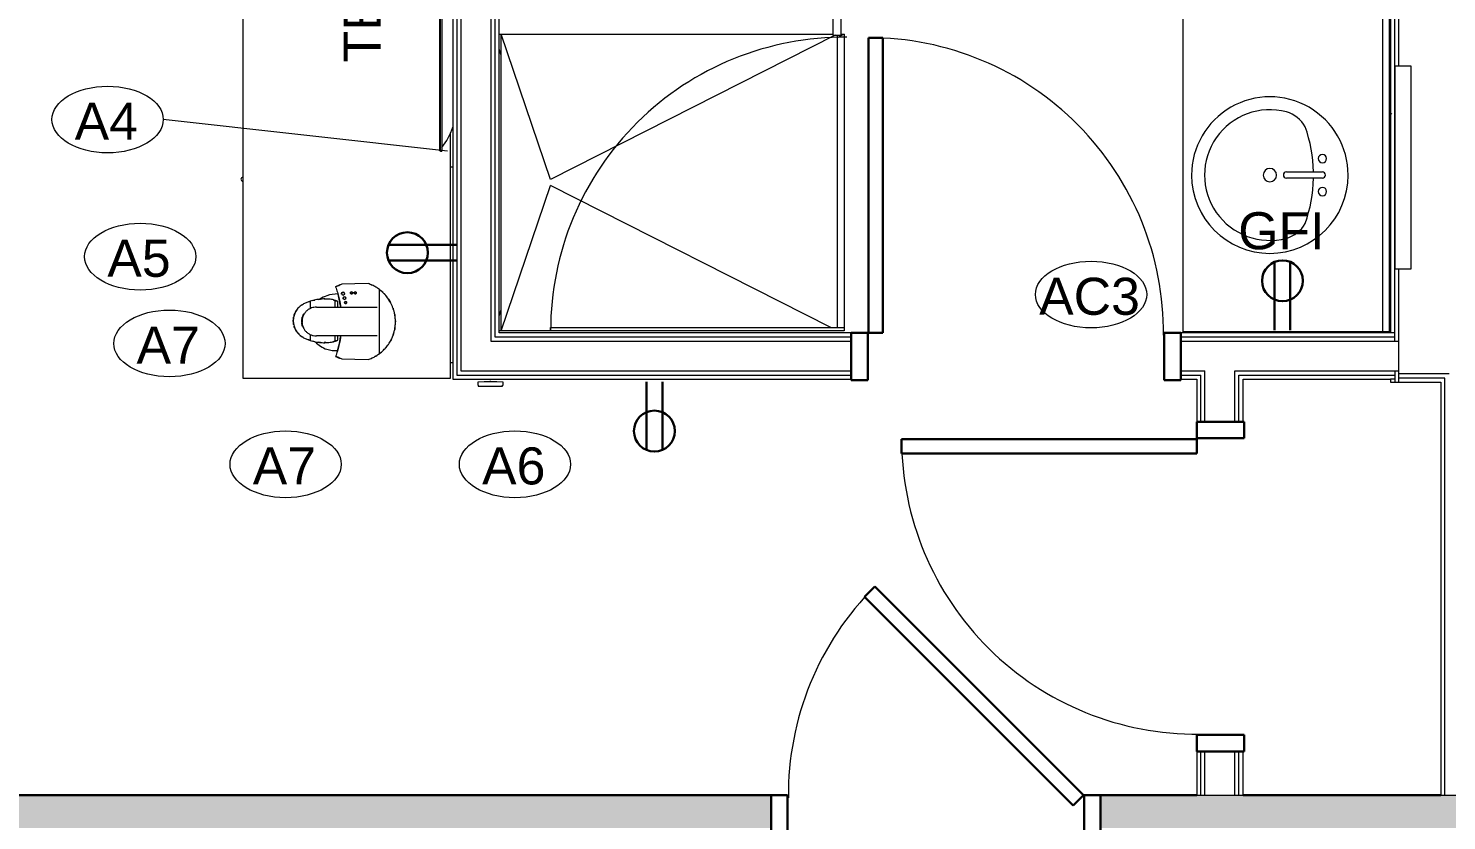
# Model space of a CAD drawing. Header units: inches. Extents: x -1176 to 1507, y -2563 to 978.
# Drawn here: x 635.1 to 807.2, y 406 to 502.2 of the extents above; entities that cross this region are included whole.
import ezdxf

# ---------------------------------------------------------------- set-up
doc = ezdxf.new("R2010")
doc.units = ezdxf.units.IN
doc.header["$MEASUREMENT"] = 0
for name, color, linetype, lineweight in [('A-ANNO-NOTE', 131, 'Continuous', 40), ('A-DETL-GENF', 92, 'Continuous', 18), ('A-DOOR', 31, 'Continuous', 18), ('A-DOOR-FRAM', 31, 'Continuous', 30), ('A-GLAZ-CURT', 52, 'Continuous', 9), ('A-WALL', 113, 'Continuous', 18), ('A-WALL-PATT', 111, 'Continuous', 18), ('I-WALL', 2, 'Continuous', 18), ('P-SANR-FIXT', 6, 'Continuous', 9), ('Q-CASE', 31, 'Continuous', 9), ('Q-SPCQ', 91, 'Continuous', 9), ('Q-SPCQ-IDEN', 132, 'Continuous', 9)]:
    doc.layers.add(name, color=color, linetype=linetype, lineweight=lineweight)
doc.styles.add('Arial', font='arial.ttf', dxfattribs={"height": 4.5})
doc.styles.add('Swis721 Lt BT', font='swissl.ttf', dxfattribs={"height": 4.5})
pattern_1 = [(0, (0, 0), (15.36, 3.84), [0.634, -10.886, 0.634, -10.886, -61.44]), (0, (0, 0), (15.36, 3.84), [-23.04, 0.634, -22.406, 0.634, -10.886, -26.88]), (0, (0, 0), (15.36, 3.84), [-57.6, 0.634, -7.046, 0.634, -18.566]), (120, (5.76, 1.92), (-11.005538, 11.38215), [0.634, -10.886, 0.634, -10.886, -61.44]), (120, (5.76, 1.92), (-11.005538, 11.38215), [-23.04, 0.634, -22.406, 0.634, -10.886, -26.88]), (120, (5.76, 1.92), (-11.005538, 11.38215), [-57.6, 0.634, -7.046, 0.634, -18.566]), (240, (7.68, 9.6), (-4.354462, -15.22215), [0.634, -10.886, 0.634, -10.886, -61.44]), (240, (7.68, 9.6), (-4.354462, -15.22215), [-23.04, 0.634, -22.406, 0.634, -10.886, -26.88]), (240, (7.68, 9.6), (-4.354462, -15.22215), [-57.6, 0.634, -7.046, 0.634, -18.566])]

# ---------------------------------------------------------------- blocks, each defined once
blk = doc.blocks.new('Single Flush - D2 3_ X 8_-8252885-2nd Floor Power _ Signal')
at = {"layer": 'A-DOOR', "lineweight": 30}
for p, q in [((16.15625, -2.8125), (17.90625, -2.8125)), ((16.15625, -38.625), (16.15625, -2.8125)), ((17.90625, -2.8125), (17.90625, -38.625)), ((17.90625, -38.625), (16.15625, -38.625))]:
    blk.add_line(p, q, dxfattribs=at)
at = {"layer": 'A-DOOR', "lineweight": 9}
blk.add_arc((17.90625, -2.8125), 35.8125, 179.5, 270, dxfattribs=at)
at = {"layer": 'A-DOOR-FRAM'}
for p, q in [((-20, 2.9375), (-20, -2.8125)), ((-20, 2.9375), (-18, 2.9375)), ((-18, 2.9375), (-18, -2.8125)), ((18.000004, 2.9375), (18.000004, -2.8125)), ((18.000004, 2.9375), (20.000004, 2.9375)), ((20.000004, 2.9375), (20.000004, -2.8125)), ((-20, -2.8125), (-18, -2.8125)), ((18.000004, -2.8125), (20.000004, -2.8125))]:
    blk.add_line(p, q, dxfattribs=at)
blk = doc.blocks.new('Single Flush - D2 3_ X 8_-8252890-2nd Floor Power _ Signal')
at = {"layer": 'A-DOOR', "lineweight": 30}
for p, q in [((16.15625, 38.625), (16.15625, 2.8125)), ((17.90625, 38.625), (16.15625, 38.625)), ((17.90625, 2.8125), (17.90625, 38.625)), ((16.15625, 2.8125), (17.90625, 2.8125))]:
    blk.add_line(p, q, dxfattribs=at)
at = {"layer": 'A-DOOR', "lineweight": 9}
blk.add_arc((17.90625, 2.8125), 35.8125, 90, 180.5, dxfattribs=at)
at = {"layer": 'A-DOOR-FRAM'}
for p, q in [((-20, -2.9375), (-20, 2.8125)), ((-20, 2.8125), (-18, 2.8125)), ((-18, -2.9375), (-18, 2.8125)), ((18.000004, -2.9375), (18.000004, 2.8125)), ((18.000004, 2.8125), (20.000004, 2.8125)), ((20.000004, -2.9375), (20.000004, 2.8125)), ((-20, -2.9375), (-18, -2.9375)), ((18.000004, -2.9375), (20.000004, -2.9375))]:
    blk.add_line(p, q, dxfattribs=at)
blk = doc.blocks.new('Single Flush - D1 3_ X 8_-8252940-2nd Floor Power _ Signal')
at = {"layer": 'A-DOOR', "color": 8, "lineweight": 30}
for p, q in [((-7.42, 27.32), (-8.65, 26.09)), ((-8.65, 26.09), (16.67, 0.76)), ((17.91, 2), (-7.42, 27.32)), ((16.67, 0.76), (17.91, 2))]:
    blk.add_line(p, q, dxfattribs=at)
at = {"layer": 'A-DOOR', "lineweight": 9}
blk.add_arc((17.91, 2), 35.81, 135, 180.5, dxfattribs=at)
at = {"layer": 'A-DOOR-FRAM', "color": 8}
for p, q in [((-20, -3.75), (-20, 2)), ((-20, 2), (-18, 2)), ((-18, -3.75), (-18, 2)), ((18, -3.75), (18, 2)), ((18, 2), (20, 2)), ((20, -3.75), (20, 2)), ((-20, -3.75), (-18, -3.75)), ((18, -3.75), (20, -3.75))]:
    blk.add_line(p, q, dxfattribs=at)
blk = doc.blocks.new('Desk35 - Desk-7034756-2nd Floor Power _ Signal')
at = {"layer": 'Q-CASE'}
for p, q in [((-728.43, 493.83), (-728.43, 468.64)), ((-621.24, 493.83), (-728.43, 493.83)), ((-621.24, 468.64), (-621.24, 493.83)), ((-728.43, 468.64), (-698.67, 468.64)), ((-654.7, 468.64), (-621.24, 468.64))]:
    blk.add_line(p, q, dxfattribs=at)
blk = doc.blocks.new('Vanity Counter Top w Round Sink Hole - 24_ Depth-7683056-2nd Floor Power _ Signal')
at = {"layer": 'Q-CASE'}
for p, q in [((-52.26, 25), (17.78, 25)), ((-52.26, 0), (-52.26, 25)), ((17.78, 25), (17.78, 0)), ((-52.26, 0.75), (17.78, 0.75)), ((17.78, 0), (-52.26, 0))]:
    blk.add_line(p, q, dxfattribs=at)
blk = doc.blocks.new('Sink Vanity-Round - 19_ x 19_-6996918-2nd Floor Power _ Signal')
at = {"layer": 'P-SANR-FIXT'}
for p, q in [((3.43, -9.73), (3.43, -5.36)), ((4.18, -9.73), (4.18, -5.36))]:
    blk.add_line(p, q, dxfattribs=at)
for centre, radius, start, end in [((3.81, -3.35), 9.5, 90, 270), ((3.81, -3.35), 9.5, 270, 90), ((3.81, -3.35), 7.93, 345.3071, 194.6929), ((3.81, -3.35), 0.812, 0, 180), ((3.81, -3.35), 0.812, 180, 0), ((3.81, -5.36), 0.375, 0, 180), ((0.05, -4.11), 4.12, 197.8096, 239.2073), ((7.56, -4.11), 4.12, 300.7927, 342.1904), ((3.81, 9.17), 17.81, 250.7914, 268.7933), ((3.81, 9.17), 17.81, 271.2067, 289.2086), ((1.81, -9.73), 0.5, 0, 180), ((1.81, -9.73), 0.5, 180, 0), ((3.81, -9.73), 0.375, 180, 0), ((5.81, -9.73), 0.5, 0, 180), ((5.81, -9.73), 0.5, 180, 0)]:
    blk.add_arc(centre, radius, start, end, dxfattribs=at)
blk = doc.blocks.new('CW-Single Glass Door - Type 1-7835655-2nd Floor Power _ Signal')
at = {"layer": 'A-DOOR'}
for p, q in [((-17.8125, 36), (-17.4375, 36)), ((-17.8125, 0.375), (-17.8125, 36)), ((-17.4375, 36), (-17.4375, 0.375)), ((-17.4375, 0.375), (-17.8125, 0.375))]:
    blk.add_line(p, q, dxfattribs=at)
at = {"layer": 'A-DOOR', "lineweight": 9}
blk.add_arc((-17.8125, 0.375), 35.625, 359.5, 90, dxfattribs=at)
blk = doc.blocks.new('System Panel - Glazed-7111619-2nd Floor Power _ Signal')
at = {"layer": 'A-GLAZ-CURT', "lineweight": 18}
for p, q in [((32.8125, 1.75), (-32.8125, 1.75)), ((-32.8125, 1.75), (-32.8125, 0.75)), ((32.8125, 0.75), (32.8125, 1.75)), ((-32.8125, 0.75), (32.8125, 0.75))]:
    blk.add_line(p, q, dxfattribs=at)
blk = doc.blocks.new('A-Flat_Screen_TV - OLED 55BGP 55_-7077464-2nd Floor Power _ Signal')
at = {"layer": 'Q-SPCQ'}
for p, q in [((-24.14, 0.06), (24.14, 0.06)), ((-24.14, 0.06), (-24.14, 0)), ((24.14, 0), (24.14, 0.06)), ((-24.2, 0), (24.2, 0)), ((-24.2, 0), (-24.2, -0.19)), ((24.2, -0.19), (-24.2, -0.19)), ((24.2, -0.19), (24.2, 0))]:
    blk.add_line(p, q, dxfattribs=at)
for centre, start, end in [((-19.1, 5.58), 231.0344, 252.9459), ((19.1, 5.58), 287.0541, 308.9656)]:
    blk.add_arc(centre, 7.41, start, end, dxfattribs=at)
blk = doc.blocks.new('A-UC Refrigerator - A-UC Refrigerator-V79-2nd Floor Power _ Signal')
at = {"layer": 'Q-SPCQ'}
for p, q in [((-11.87, 7.04), (-11.87, 7.32)), ((11.88, 7.32), (11.88, 7.04))]:
    blk.add_line(p, q, dxfattribs=at)
for start, end in [(186.3643, 270), (270, 353.6357)]:
    blk.add_arc((-10.39, -18.13), 0.25, start, end, dxfattribs=at)
blk = doc.blocks.new('HVAC_Other_LK-Systems_Room-Thermostat-S1-Dti-24V-NO - Room Thermostat S1 Dti 24V NO-6786672-2nd Floor Power _ Signal')
at = {"layer": 'A-DETL-GENF', "lineweight": 9}
for p, q in [((-1.55, 0.12), (-1.55, -0.05)), ((-1.48, 0.12), (-1.55, 0.12)), ((-1.48, 0.12), (-1.55, 0.12)), ((-1.55, 0.12), (-1.55, -0.23)), ((-1.48, 0.28), (-1.48, 0.12)), ((1.48, 0.28), (-1.48, 0.28)), ((1.48, 0.28), (-1.48, 0.28)), ((-1.48, 0.28), (-1.48, 0.12)), ((1.48, 0.12), (1.48, 0.28)), ((1.48, 0.12), (1.48, 0.28)), ((1.55, 0.12), (1.48, 0.12)), ((1.55, 0.12), (1.48, 0.12)), ((1.55, -0.23), (1.55, 0.12)), ((1.55, -0.23), (1.55, 0.12)), ((-1.55, -0.05), (-1.55, -0.23)), ((-1.55, -0.23), (-0.76, -0.25)), ((-1.55, -0.23), (-0.76, -0.25)), ((-0.76, -0.25), (0, -0.26)), ((-0.76, -0.25), (-0.06, -0.26)), ((-0.06, -0.26), (-0.06, -0.3)), ((-0.06, -0.3), (0.06, -0.3)), ((-0.06, -0.3), (0.06, -0.3)), ((0, -0.26), (0.76, -0.25)), ((0.06, -0.26), (0.76, -0.25)), ((0.06, -0.3), (0.06, -0.26)), ((0.06, -0.3), (0.06, -0.26)), ((0.76, -0.25), (1.55, -0.23)), ((0.76, -0.25), (1.55, -0.23))]:
    blk.add_line(p, q, dxfattribs=at)
blk = doc.blocks.new('Mirror53 - Mirror-7343833-2nd Floor Power _ Signal')
at = {"layer": 'Q-SPCQ'}
for p, q in [((-969.77, -1004.94), (-994.34, -1004.94)), ((-994.34, -1004.94), (-994.34, -1006.94)), ((-969.77, -1006.94), (-969.77, -1004.94)), ((-994.34, -1006.94), (-969.77, -1006.94))]:
    blk.add_line(p, q, dxfattribs=at)
blk = doc.blocks.new('Keurig_Coffee_Maker_18764 - Keurig_Coffee_Maker_18764-V91-2nd Floor Power _ Signal')
at = {"layer": 'Q-SPCQ'}
for p, q in [((-1.56, 3.82), (-2.29, 3.82)), ((-0.61, 4.75), (-0.53, 4.77)), ((-0.53, 4.77), (-0.61, 4.75)), ((-0.61, 4.75), (-0.53, 4.77)), ((-0.53, 4.77), (-0.61, 4.75)), ((-0.61, 4.75), (-0.53, 4.77)), ((-0.53, 4.77), (-0.61, 4.75)), ((-0.61, 4.75), (-0.6, 4.72)), ((-0.61, 4.75), (-0.6, 4.72)), ((-0.61, 4.75), (-0.6, 4.72)), ((-0.6, 4.72), (-0.52, 4.74)), ((-0.52, 4.74), (-0.6, 4.72)), ((-0.6, 4.72), (-0.52, 4.74)), ((-0.52, 4.74), (-0.6, 4.72)), ((-0.6, 4.72), (-0.52, 4.74)), ((-0.52, 4.74), (-0.6, 4.72)), ((-0.52, 4.74), (-0.53, 4.77)), ((-0.52, 4.74), (-0.53, 4.77)), ((-0.52, 4.74), (-0.53, 4.77)), ((-0.51, 4.78), (-0.43, 4.8)), ((-0.51, 4.78), (-0.51, 4.75)), ((-0.43, 4.77), (-0.51, 4.75)), ((-0.43, 4.8), (-0.36, 4.82)), ((-0.43, 4.77), (-0.43, 4.8)), ((-0.35, 4.79), (-0.43, 4.77)), ((-0.36, 4.82), (-0.35, 4.79)), ((-0.31, 4.83), (-0.11, 4.85)), ((-0.31, 4.83), (-0.3, 4.8)), ((-0.11, 4.82), (-0.3, 4.8)), ((-0.11, 4.85), (-0.11, 4.82)), ((-0.04, 4.86), (0.03, 4.85)), ((-0.04, 4.86), (-0.04, 4.82)), ((0.03, 4.82), (-0.04, 4.82)), ((0.03, 4.85), (0.13, 4.85)), ((0.13, 4.85), (0.03, 4.85)), ((0.03, 4.82), (0.03, 4.85)), ((0.03, 4.82), (0.12, 4.82)), ((0.12, 4.82), (0.03, 4.82)), ((0.13, 4.85), (0.12, 4.82)), ((0.2, 4.81), (0.12, 4.82)), ((0.13, 4.85), (0.2, 4.84)), ((0.2, 4.84), (0.2, 4.81)), ((0.27, 4.8), (0.28, 4.83)), ((0.3, 4.8), (0.27, 4.8)), ((0.28, 4.83), (0.44, 4.8)), ((0.43, 4.77), (0.34, 4.79)), ((0.49, 4.75), (0.43, 4.77)), ((0.44, 4.8), (0.5, 4.78)), ((0.44, 4.8), (0.44, 4.8)), ((0.44, 4.8), (0.44, 4.8)), ((0.45, 4.8), (0.44, 4.77)), ((0.47, 4.79), (0.46, 4.76)), ((0.52, 4.75), (0.46, 4.76)), ((0.46, 4.76), (0.49, 4.75)), ((0.5, 4.78), (0.47, 4.79)), ((0.47, 4.79), (0.52, 4.78)), ((0.49, 4.75), (0.5, 4.78)), ((0.5, 4.78), (0.49, 4.75)), ((0.5, 4.78), (0.49, 4.75)), ((0.49, 4.75), (0.49, 4.75)), ((0.5, 4.75), (0.51, 4.78)), ((0.5, 4.78), (0.5, 4.78)), ((0.52, 4.78), (0.52, 4.75)), ((0.58, 4.76), (0.57, 4.73)), ((0.64, 4.7), (0.57, 4.73)), ((0.58, 4.76), (0.65, 4.73)), ((0.64, 4.7), (0.65, 4.73)), ((0.71, 4.71), (0.7, 4.68)), ((0.74, 4.66), (0.7, 4.68)), ((0.7, 4.68), (0.74, 4.66)), ((0.75, 4.69), (0.71, 4.71)), ((0.71, 4.71), (0.76, 4.68)), ((0.89, 4.58), (0.74, 4.66)), ((0.76, 4.68), (0.9, 4.61)), ((0.91, 4.61), (0.89, 4.58)), ((0.9, 4.61), (0.89, 4.58)), ((2.47, 3.82), (1.56, 3.82)), ((-1.75, -4.31), (-1.75, 3.08)), ((1.75, 3.08), (1.75, -4.31)), ((-2.38, 0.79), (-1.75, 0.79)), ((-2.24, 0.47), (-1.75, 0.47)), ((1.75, 0.79), (2.56, 0.79)), ((1.75, 0.47), (2.42, 0.47)), ((-3.9, -4.57), (3.9, -4.57)), ((0, -6.52), (-0.05, -6.52)), ((0, -6.52), (-0.05, -6.52)), ((2.55, -5.79), (2.53, -5.79))]:
    blk.add_line(p, q, dxfattribs=at)
at = {"layer": 'Q-SPCQ', "flags": 128}
for points in [[(-4.52, -0.02), (-4.56, -1.59), (-4.6, -3.21)], [(4.6, -3.21), (4.56, -1.59), (4.52, -0.02)]]:
    blk.add_lwpolyline(points, dxfattribs=at)
at = {"layer": 'Q-SPCQ'}
for centre, radius, start, end in [((-0.11, 0.74), 3.42, 162.0251, 183.9632), ((-0.11, 0.74), 3.42, 133.2151, 162.0251), ((-0.11, 0.74), 3.42, 17.9749, 33.9816), ((-1.51, 0.29), 4.88, 2.0734, 17.9749), ((0, 12.51), 12.51, 252.7803, 257.1927), ((0, 12.51), 12.51, 253.7595, 261.925), ((0, 12.51), 12.51, 259.0261, 261.9487), ((0, 12.51), 12.51, 278.0789, 285.4279), ((3.4, -0.17), 0.187, 90, 270), ((3.4, -0.17), 0.187, 270, 90), ((2.3, -0.48), 0.125, 90, 270), ((2.3, -0.48), 0.125, 270, 90), ((2.84, -0.34), 0.156, 90, 270), ((2.84, -0.34), 0.156, 270, 90), ((3.48, -1.19), 0.125, 90, 270), ((3.48, -1.64), 0.125, 90, 270), ((3.48, -1.19), 0.125, 270, 90), ((3.48, -1.64), 0.125, 270, 90), ((-0.02, -1.68), 4.83, 219.3983, 221.0457), ((-0.02, -1.68), 4.83, 228.1639, 230.5343), ((-0.02, -1.68), 4.83, 239.6592, 240.0724)]:
    blk.add_arc(centre, radius, start, end, dxfattribs=at)
for points, knots in [([(2.14, 4.62), (2.07, 4.77), (1.89, 5.05), (1.52, 5.4), (1.09, 5.67), (0.61, 5.84), (0.09, 5.9), (-0.42, 5.84), (-0.91, 5.67), (-1.27, 5.44), (-1.52, 5.22), (-1.75, 4.98), (-1.88, 4.77), (-1.96, 4.62)], [0, 0, 0, 0, 0.1, 0.2, 0.3, 0.4, 0.5, 0.6, 0.7, 0.8, 0.85, 0.9, 1, 1, 1, 1]), ([(-1.9, 4.72), (-1.84, 4.83), (-1.7, 5.03), (-1.51, 5.23), (-1.4, 5.33), (-1.37, 5.35)], [0, 0, 0, 0, 0.3333333, 0.6666667, 0.7485665, 0.7485665, 0.7485665, 0.7485665]), ([(-0.84, 5.68), (-0.81, 5.69), (-0.71, 5.73), (-0.61, 5.77), (-0.54, 5.79)], [0.1340386, 0.1340386, 0.1340386, 0.1340386, 0.1666667, 0.256932, 0.256932, 0.256932, 0.256932]), ([(-0.38, 5.83), (-0.37, 5.83), (-0.07, 5.89), (0.25, 5.88), (0.55, 5.83), (0.57, 5.83)], [0.3167664, 0.3167664, 0.3167664, 0.3167664, 0.3333333, 0.6666667, 0.6830273, 0.6830273, 0.6830273, 0.6830273]), ([(0.72, 5.79), (0.8, 5.77), (0.9, 5.74), (0.99, 5.69), (1.01, 5.68)], [0.7426327, 0.7426327, 0.7426327, 0.7426327, 0.8333333, 0.8629542, 0.8629542, 0.8629542, 0.8629542]), ([(1.56, 5.35), (1.58, 5.33), (1.69, 5.23), (1.89, 5.03), (2.02, 4.83), (2.09, 4.72)], [0.2509667, 0.2509667, 0.2509667, 0.2509667, 0.3333333, 0.6666667, 1, 1, 1, 1]), ([(1.75, 3.08), (1.75, 3.18), (1.73, 3.38), (1.66, 3.67), (1.55, 3.9), (1.45, 4.07), (1.36, 4.19), (1.26, 4.3), (1.14, 4.4), (1.02, 4.5), (0.9, 4.58), (0.76, 4.65), (0.62, 4.72), (0.47, 4.77), (0.3, 4.8), (0.12, 4.83), (-0.08, 4.83), (-0.28, 4.81), (-0.47, 4.77), (-0.65, 4.7), (-0.83, 4.62), (-0.99, 4.52), (-1.15, 4.4), (-1.28, 4.27), (-1.4, 4.13), (-1.51, 3.97), (-1.62, 3.75), (-1.72, 3.46), (-1.75, 3.21), (-1.75, 3.08)], [0, 0, 0, 0, 0.055556, 0.111111, 0.166667, 0.194444, 0.222222, 0.25, 0.277778, 0.305556, 0.333333, 0.361111, 0.388889, 0.416667, 0.444444, 0.479167, 0.513889, 0.548611, 0.583333, 0.618056, 0.652778, 0.6875, 0.722222, 0.756944, 0.791667, 0.826389, 0.861111, 0.930556, 1, 1, 1, 1]), ([(2.39, 4.05), (2.4, 4.03), (2.42, 3.98), (2.43, 3.94), (2.44, 3.93)], [0.17849533, 0.17849533, 0.17849533, 0.17849533, 0.2, 0.21629659, 0.21629659, 0.21629659, 0.21629659]), ([(2.56, 3.52), (2.58, 3.45), (2.6, 3.36), (2.62, 3.27), (2.62, 3.26)], [0.3370694, 0.3370694, 0.3370694, 0.3370694, 0.4, 0.41654848, 0.41654848, 0.41654848, 0.41654848]), ([(-2.54, 2.59), (-2.54, 2.6), (-2.53, 2.69), (-2.52, 2.78), (-2.51, 2.86)], [0.38887206, 0.38887206, 0.38887206, 0.38887206, 0.4, 0.46606846, 0.46606846, 0.46606846, 0.46606846]), ([(-1.75, 0.12), (-1.82, 0.13), (-2.22, 0.19), (-2.62, 0.27), (-2.94, 0.35)], [0.7961311, 0.7961311, 0.7961311, 0.7961311, 0.8333333, 1, 1, 1, 1]), ([(-2.33, 0.67), (-2.34, 0.68), (-2.34, 0.7), (-2.36, 0.74), (-2.38, 0.79), (-2.39, 0.83), (-2.4, 0.85)], [0.8338778, 0.8338778, 0.8338778, 0.8338778, 0.8611111, 0.8888889, 0.9444444, 1, 1, 1, 1]), ([(-2.38, 0.79), (-2.37, 0.77), (-2.36, 0.73), (-2.34, 0.68), (-2.32, 0.65), (-2.31, 0.62), (-2.3, 0.6), (-2.29, 0.58), (-2.28, 0.56), (-2.27, 0.54), (-2.26, 0.52), (-2.26, 0.51), (-2.25, 0.49), (-2.24, 0.48), (-2.24, 0.47), (-2.24, 0.47), (-2.24, 0.47)], [0, 0, 0, 0, 0.0555556, 0.1111111, 0.1388889, 0.1666667, 0.1944444, 0.2222222, 0.25, 0.2777778, 0.3055556, 0.3333333, 0.3611111, 0.3888889, 0.4444444, 0.4737946, 0.4737946, 0.4737946, 0.4737946]), ([(2.94, 0.35), (2.62, 0.27), (2.22, 0.19), (1.82, 0.13), (1.75, 0.12)], [0, 0, 0, 0, 0.1666667, 0.2038782, 0.2038782, 0.2038782, 0.2038782]), ([(1.86, 0.14), (1.93, 0.15), (2.29, 0.21), (2.65, 0.28), (2.94, 0.35)], [0.8149744, 0.8149744, 0.8149744, 0.8149744, 0.85, 1, 1, 1, 1]), ([(2.42, 0.47), (2.42, 0.47), (2.42, 0.47), (2.43, 0.48), (2.43, 0.49), (2.44, 0.51), (2.45, 0.53), (2.46, 0.55), (2.47, 0.57), (2.48, 0.58), (2.48, 0.6), (2.49, 0.62), (2.51, 0.66), (2.53, 0.72), (2.55, 0.76), (2.56, 0.79)], [0.5262054, 0.5262054, 0.5262054, 0.5262054, 0.5555556, 0.6111111, 0.6388889, 0.6666667, 0.7083333, 0.75, 0.7708333, 0.78125, 0.7916667, 0.8333333, 0.875, 0.9166667, 1, 1, 1, 1]), ([(2.58, 0.85), (2.58, 0.83), (2.56, 0.79), (2.54, 0.74), (2.53, 0.7), (2.52, 0.68), (2.52, 0.67)], [0, 0, 0, 0, 0.0555556, 0.1111111, 0.1388889, 0.1661222, 0.1661222, 0.1661222, 0.1661222]), ([(3.33, 0.01), (3.34, 0.01), (3.36, 0.02), (3.38, 0.02), (3.4, 0.02)], [0.8888889, 0.8888889, 0.8888889, 0.8888889, 0.9305556, 1, 1, 1, 1]), ([(3.4, 0.02), (3.41, 0.02), (3.42, 0.02), (3.44, 0.01), (3.44, 0.01)], [0, 0, 0, 0, 0.05555556, 0.07172864, 0.07172864, 0.07172864, 0.07172864]), ([(2.3, -0.6), (2.3, -0.6), (2.28, -0.6), (2.26, -0.6), (2.24, -0.59), (2.23, -0.58), (2.22, -0.57), (2.21, -0.56), (2.19, -0.53), (2.18, -0.5), (2.18, -0.46), (2.19, -0.42), (2.2, -0.4), (2.22, -0.39), (2.23, -0.38), (2.26, -0.36), (2.28, -0.35), (2.3, -0.35)], [0, 0, 0, 0, 0.055556, 0.111111, 0.166667, 0.194444, 0.222222, 0.277778, 0.333333, 0.444444, 0.583333, 0.652778, 0.722222, 0.756944, 0.791667, 0.861111, 1, 1, 1, 1]), ([(2.3, -0.35), (2.31, -0.35), (2.32, -0.36), (2.34, -0.36), (2.35, -0.36), (2.36, -0.37), (2.38, -0.38), (2.39, -0.39), (2.4, -0.4), (2.42, -0.42), (2.43, -0.46), (2.43, -0.5), (2.42, -0.54), (2.4, -0.55), (2.39, -0.57), (2.38, -0.58), (2.35, -0.6), (2.32, -0.6), (2.3, -0.6)], [0, 0, 0, 0, 0.055556, 0.083333, 0.111111, 0.166667, 0.194444, 0.222222, 0.277778, 0.333333, 0.444444, 0.583333, 0.652778, 0.722222, 0.756944, 0.791667, 0.861111, 1, 1, 1, 1]), ([(2.74, -0.45), (2.73, -0.45), (2.72, -0.43), (2.7, -0.4), (2.68, -0.36), (2.69, -0.31), (2.7, -0.26), (2.72, -0.24), (2.73, -0.22), (2.74, -0.21), (2.76, -0.2), (2.77, -0.2), (2.78, -0.19), (2.79, -0.19)], [0.2222222, 0.2222222, 0.2222222, 0.2222222, 0.2777778, 0.3333333, 0.4444444, 0.5833333, 0.6527778, 0.7222222, 0.7569444, 0.7916667, 0.8263889, 0.8611111, 0.8888889, 0.8888889, 0.8888889, 0.8888889]), ([(2.84, -0.18), (2.85, -0.18), (2.87, -0.18), (2.88, -0.18), (2.9, -0.19), (2.92, -0.2), (2.93, -0.21), (2.94, -0.21), (2.94, -0.22)], [0, 0, 0, 0, 0.0555556, 0.0833333, 0.1111111, 0.1666667, 0.1944444, 0.2222222, 0.2222222, 0.2222222, 0.2222222]), ([(2.98, -0.26), (2.99, -0.27), (3, -0.31), (3, -0.36), (2.98, -0.41), (2.97, -0.43), (2.95, -0.45), (2.94, -0.46), (2.93, -0.47), (2.89, -0.48), (2.87, -0.49), (2.84, -0.49)], [0.3333333, 0.3333333, 0.3333333, 0.3333333, 0.4444444, 0.5833333, 0.6527778, 0.7222222, 0.7569444, 0.7916667, 0.8263889, 0.8611111, 1, 1, 1, 1]), ([(3.21, -0.14), (3.21, -0.13), (3.22, -0.11), (3.22, -0.09), (3.23, -0.08), (3.23, -0.08)], [0.5555556, 0.5555556, 0.5555556, 0.5555556, 0.5833333, 0.6527778, 0.6666667, 0.6666667, 0.6666667, 0.6666667]), ([(3.27, -0.31), (3.27, -0.3), (3.25, -0.29), (3.23, -0.25), (3.21, -0.21), (3.21, -0.18), (3.21, -0.17)], [0.2222222, 0.2222222, 0.2222222, 0.2222222, 0.2777778, 0.3333333, 0.4444444, 0.4882459, 0.4882459, 0.4882459, 0.4882459]), ([(3.4, -0.36), (3.39, -0.36), (3.37, -0.35), (3.35, -0.35), (3.34, -0.35), (3.33, -0.34)], [0, 0, 0, 0, 0.0555556, 0.0833333, 0.1111111, 0.1111111, 0.1111111, 0.1111111]), ([(3.48, -1.31), (3.47, -1.31), (3.46, -1.31), (3.44, -1.31), (3.42, -1.3), (3.4, -1.28), (3.39, -1.27), (3.37, -1.24), (3.36, -1.21), (3.36, -1.16), (3.37, -1.13), (3.38, -1.11), (3.39, -1.1), (3.41, -1.09), (3.44, -1.07), (3.46, -1.06), (3.48, -1.06)], [0, 0, 0, 0, 0.055556, 0.111111, 0.166667, 0.222222, 0.277778, 0.333333, 0.444444, 0.583333, 0.652778, 0.722222, 0.756944, 0.791667, 0.861111, 1, 1, 1, 1]), ([(3.36, -1.66), (3.36, -1.64), (3.36, -1.61), (3.37, -1.58), (3.39, -1.56), (3.4, -1.54), (3.44, -1.52), (3.46, -1.51), (3.48, -1.51)], [0.4444444, 0.4444444, 0.4444444, 0.4444444, 0.5833333, 0.6527778, 0.7222222, 0.7916667, 0.8611111, 1, 1, 1, 1]), ([(3.48, -1.06), (3.49, -1.06), (3.51, -1.06), (3.53, -1.07), (3.55, -1.08), (3.56, -1.09), (3.58, -1.11), (3.6, -1.13), (3.61, -1.17), (3.61, -1.19), (3.61, -1.21)], [0, 0, 0, 0, 0.0555556, 0.1111111, 0.1666667, 0.2222222, 0.2777778, 0.3333333, 0.4444444, 0.5555556, 0.5555556, 0.5555556, 0.5555556]), ([(3.59, -1.25), (3.59, -1.26), (3.58, -1.27), (3.56, -1.29), (3.53, -1.31), (3.5, -1.31), (3.48, -1.31)], [0.6666667, 0.6666667, 0.6666667, 0.6666667, 0.7222222, 0.7916667, 0.8611111, 1, 1, 1, 1]), ([(3.48, -1.51), (3.49, -1.51), (3.51, -1.51), (3.53, -1.52), (3.55, -1.53), (3.56, -1.54), (3.58, -1.56), (3.6, -1.58), (3.61, -1.61), (3.61, -1.64), (3.61, -1.66)], [0, 0, 0, 0, 0.0555556, 0.1111111, 0.1666667, 0.2222222, 0.2777778, 0.3333333, 0.4444444, 0.5555556, 0.5555556, 0.5555556, 0.5555556]), ([(3.59, -1.7), (3.59, -1.7), (3.58, -1.72), (3.56, -1.73), (3.53, -1.75), (3.5, -1.76), (3.48, -1.76)], [0.6666667, 0.6666667, 0.6666667, 0.6666667, 0.7222222, 0.7916667, 0.8611111, 1, 1, 1, 1]), ([(3.5, -0.01), (3.5, -0.01), (3.51, -0.02), (3.53, -0.03), (3.54, -0.05), (3.57, -0.09), (3.59, -0.14), (3.59, -0.18), (3.58, -0.2)], [0.1737723, 0.1737723, 0.1737723, 0.1737723, 0.1944444, 0.2222222, 0.2777778, 0.3333333, 0.4444444, 0.5555556, 0.5555556, 0.5555556, 0.5555556]), ([(3.58, -0.23), (3.57, -0.24), (3.56, -0.26), (3.55, -0.28), (3.53, -0.3), (3.52, -0.31), (3.52, -0.31)], [0.6069174, 0.6069174, 0.6069174, 0.6069174, 0.6527778, 0.7222222, 0.7569444, 0.7777778, 0.7777778, 0.7777778, 0.7777778]), ([(-4.28, -3.96), (-4.26, -4), (-4.23, -4.06), (-4.2, -4.11), (-4.2, -4.12)], [0.3713401, 0.3713401, 0.3713401, 0.3713401, 0.5, 0.5248828, 0.5248828, 0.5248828, 0.5248828]), ([(-4.2, -4.12), (-4.2, -4.11), (-4.23, -4.06), (-4.26, -4), (-4.28, -3.96)], [0.4751172, 0.4751172, 0.4751172, 0.4751172, 0.5, 0.6286599, 0.6286599, 0.6286599, 0.6286599]), ([(-3.9, -4.57), (-3.77, -4.75), (-3.49, -5.07), (-3.02, -5.49), (-2.6, -5.78), (-2.29, -5.96), (-2.11, -6.05), (-1.94, -6.12), (-1.75, -6.2), (-1.57, -6.27), (-1.44, -6.31), (-1.36, -6.33), (-1.24, -6.36), (-1.07, -6.41), (-0.88, -6.44), (-0.76, -6.46), (-0.68, -6.47), (-0.53, -6.49), (-0.32, -6.51), (-0.14, -6.52), (-0.05, -6.52)], [0, 0, 0, 0, 0.142857, 0.285714, 0.428571, 0.5, 0.535714, 0.571429, 0.625, 0.678571, 0.705357, 0.71875, 0.732143, 0.785714, 0.839286, 0.852679, 0.866071, 0.892857, 0.946429, 1, 1, 1, 1]), ([(-3.44, -5.1), (-3.43, -5.11), (-3.38, -5.16), (-3.33, -5.21), (-3.29, -5.25)], [0.23427003, 0.23427003, 0.23427003, 0.23427003, 0.25, 0.30481789, 0.30481789, 0.30481789, 0.30481789]), ([(-3.29, -5.25), (-3.33, -5.21), (-3.38, -5.16), (-3.43, -5.11), (-3.44, -5.1)], [0.79638486, 0.79638486, 0.79638486, 0.79638486, 0.83333333, 0.8435005, 0.8435005, 0.8435005, 0.8435005]), ([(3.04, -5.45), (3.15, -5.37), (3.27, -5.27), (3.38, -5.16), (3.39, -5.15)], [0.2716855, 0.2716855, 0.2716855, 0.2716855, 0.4, 0.414526, 0.414526, 0.414526, 0.414526]), ([(3.39, -5.15), (3.3, -5.23), (3.18, -5.34), (3.06, -5.44), (3.04, -5.45)], [0.585474, 0.585474, 0.585474, 0.585474, 0.7, 0.7283145, 0.7283145, 0.7283145, 0.7283145]), ([(3.85, -4.63), (3.84, -4.65), (3.75, -4.77), (3.65, -4.88), (3.56, -4.97)], [0.3739159, 0.3739159, 0.3739159, 0.3739159, 0.4, 0.5097654, 0.5097654, 0.5097654, 0.5097654]), ([(-2.72, -5.7), (-2.76, -5.67), (-2.83, -5.62), (-2.89, -5.58), (-2.92, -5.56)], [0.63255371, 0.63255371, 0.63255371, 0.63255371, 0.66666667, 0.68782663, 0.68782663, 0.68782663, 0.68782663]), ([(-2.91, -5.56), (-2.89, -5.58), (-2.82, -5.63), (-2.75, -5.68), (-2.71, -5.7)], [0.46748557, 0.46748557, 0.46748557, 0.46748557, 0.5, 0.54988363, 0.54988363, 0.54988363, 0.54988363]), ([(-2.32, -5.94), (-2.28, -5.96), (-2.2, -6), (-2.13, -6.03), (-2.1, -6.05)], [0.7023309, 0.7023309, 0.7023309, 0.7023309, 0.75, 0.78527969, 0.78527969, 0.78527969, 0.78527969]), ([(-1.45, -6.3), (-1.48, -6.29), (-1.55, -6.27), (-1.62, -6.25), (-1.68, -6.23)], [0.3190358, 0.3190358, 0.3190358, 0.3190358, 0.33333333, 0.37139588, 0.37139588, 0.37139588, 0.37139588]), ([(-0.77, -6.46), (-0.78, -6.46), (-0.84, -6.45), (-0.9, -6.44), (-0.95, -6.43)], [0.1610836, 0.1610836, 0.1610836, 0.1610836, 0.16666667, 0.2032532, 0.2032532, 0.2032532, 0.2032532]), ([(0, -6.52), (0.09, -6.52), (0.26, -6.51), (0.47, -6.49), (0.63, -6.47), (0.76, -6.45), (0.88, -6.43), (1.02, -6.4), (1.17, -6.37), (1.31, -6.33), (1.42, -6.3), (1.53, -6.26), (1.67, -6.21), (1.83, -6.15), (2.04, -6.06), (2.19, -5.98), (2.29, -5.93)], [0, 0, 0, 0, 0.1, 0.2, 0.25, 0.3, 0.35, 0.4, 0.475, 0.55, 0.5875, 0.625, 0.7, 0.775, 0.85, 1, 1, 1, 1]), ([(0.71, -6.46), (0.74, -6.46), (0.79, -6.45), (0.84, -6.44), (0.86, -6.44)], [0.29875922, 0.29875922, 0.29875922, 0.29875922, 0.33333333, 0.3619925, 0.3619925, 0.3619925, 0.3619925]), ([(0.86, -6.44), (0.84, -6.44), (0.79, -6.45), (0.74, -6.46), (0.71, -6.46)], [0.6380075, 0.6380075, 0.6380075, 0.6380075, 0.66666667, 0.70124078, 0.70124078, 0.70124078, 0.70124078]), ([(1.52, -6.26), (1.54, -6.26), (1.57, -6.25), (1.6, -6.23), (1.62, -6.23)], [0.65060949, 0.65060949, 0.65060949, 0.65060949, 0.66666667, 0.69577662, 0.69577662, 0.69577662, 0.69577662]), ([(1.62, -6.23), (1.6, -6.23), (1.57, -6.25), (1.54, -6.26), (1.52, -6.26)], [0.30422338, 0.30422338, 0.30422338, 0.30422338, 0.33333333, 0.34939051, 0.34939051, 0.34939051, 0.34939051]), ([(2.85, -5.59), (2.8, -5.62), (2.62, -5.75), (2.43, -5.85), (2.29, -5.93)], [0.8, 0.8, 0.8, 0.8, 0.85, 1, 1, 1, 1])]:
    blk.add_open_spline(points, degree=3, knots=knots, dxfattribs=at)
for points in [[(-1.27, 5.43), (-1.23, 5.46), (-1.19, 5.49), (-1.15, 5.51)], [(-1.15, 5.51), (-1.1, 5.54), (-1.05, 5.57), (-1, 5.6)], [(1.19, 5.6), (1.24, 5.57), (1.28, 5.54), (1.33, 5.51)], [(1.33, 5.51), (1.37, 5.49), (1.41, 5.46), (1.45, 5.43)], [(-2.29, 3.82), (-2.36, 3.62), (-2.46, 3.2), (-2.56, 2.55), (-2.57, 1.89), (-2.53, 1.46), (-2.49, 1.24)], [(-2.44, 3.26), (-2.42, 3.35), (-2.4, 3.44), (-2.38, 3.53)], [(-1.96, 4.62), (-2.02, 4.49), (-2.14, 4.23), (-2.24, 3.96), (-2.29, 3.82)], [(-2.25, 3.92), (-2.24, 3.97), (-2.22, 4.01), (-2.21, 4.05)], [(-1.96, 4.62), (-1.95, 4.63), (-1.93, 4.67), (-1.91, 4.71), (-1.9, 4.72)], [(2.09, 4.72), (2.1, 4.71), (2.12, 4.67), (2.13, 4.63), (2.14, 4.62)], [(2.47, 3.82), (2.43, 3.96), (2.33, 4.23), (2.21, 4.49), (2.14, 4.62)], [(2.68, 1.24), (2.71, 1.46), (2.75, 1.89), (2.74, 2.55), (2.65, 3.2), (2.54, 3.62), (2.47, 3.82)], [(-2.56, 1.93), (-2.56, 2), (-2.56, 2.07), (-2.56, 2.15)], [(2.69, 2.85), (2.71, 2.77), (2.72, 2.68), (2.73, 2.59)], [(2.74, 2.15), (2.75, 2.08), (2.74, 2), (2.74, 1.93)], [(-4.23, 0.74), (-4.29, 0.61), (-4.39, 0.36), (-4.48, 0.11), (-4.52, -0.02)], [(-4.23, 0.74), (-4.27, 0.65), (-4.34, 0.48), (-4.41, 0.31), (-4.44, 0.22)], [(-4.44, 0.22), (-4.41, 0.31), (-4.34, 0.48), (-4.27, 0.65), (-4.23, 0.74)], [(-2.94, 0.35), (-3.15, 0.4), (-3.59, 0.52), (-4.02, 0.66), (-4.23, 0.74)], [(-2.94, 0.35), (-2.58, 0.26), (-2.22, 0.19), (-1.86, 0.14)], [(-2.49, 1.24), (-2.48, 1.17), (-2.45, 1.01), (-2.4, 0.86), (-2.38, 0.79)], [(-2.4, 0.85), (-2.42, 0.92), (-2.44, 0.98), (-2.45, 1.05)], [(-1.81, 0.13), (-1.9, 0.14), (-1.98, 0.16), (-2.07, 0.17)], [(2.94, 0.35), (2.59, 0.27), (2.25, 0.2), (1.9, 0.15)], [(2.56, 0.79), (2.59, 0.86), (2.63, 1.01), (2.67, 1.17), (2.68, 1.24)], [(2.64, 1.05), (2.62, 0.98), (2.6, 0.92), (2.58, 0.85)], [(4.23, 0.74), (4.02, 0.66), (3.59, 0.52), (3.15, 0.4), (2.94, 0.35)], [(4.44, 0.22), (4.41, 0.31), (4.34, 0.48), (4.27, 0.65), (4.23, 0.74)], [(4.52, -0.02), (4.48, 0.11), (4.39, 0.36), (4.29, 0.61), (4.23, 0.74)], [(4.23, 0.74), (4.27, 0.65), (4.34, 0.48), (4.41, 0.31), (4.44, 0.22)], [(3.46, -0.34), (3.44, -0.35), (3.42, -0.36), (3.4, -0.36)], [(-4.6, -3.21), (-4.55, -3.38), (-4.43, -3.69), (-4.19, -4.15), (-4, -4.43), (-3.9, -4.57)], [(3.48, -1.76), (3.47, -1.76), (3.46, -1.76), (3.44, -1.75), (3.42, -1.74), (3.41, -1.74), (3.4, -1.73)], [(3.9, -4.57), (4, -4.43), (4.19, -4.15), (4.43, -3.69), (4.55, -3.38), (4.6, -3.21)], [(-4.47, -3.57), (-4.46, -3.59), (-4.45, -3.61), (-4.44, -3.63)], [(-4.44, -3.63), (-4.45, -3.61), (-4.46, -3.59), (-4.47, -3.57)], [(2.29, -5.93), (2.49, -5.82), (2.89, -5.58), (3.43, -5.13), (3.75, -4.77), (3.9, -4.57)], [(3.57, -4.97), (3.67, -4.86), (3.76, -4.75), (3.85, -4.63)], [(4.45, -3.62), (4.45, -3.61), (4.46, -3.59), (4.47, -3.57)], [(4.47, -3.57), (4.46, -3.59), (4.45, -3.61), (4.45, -3.62)], [(-2.1, -6.05), (-2.18, -6.01), (-2.25, -5.97), (-2.33, -5.93)], [(-1.66, -6.23), (-1.61, -6.25), (-1.55, -6.27), (-1.5, -6.29)], [(-1.5, -6.29), (-1.48, -6.29), (-1.46, -6.3), (-1.45, -6.3)], [(-0.94, -6.43), (-0.89, -6.44), (-0.84, -6.45), (-0.78, -6.46)], [(0, -6.52), (0.03, -6.52), (0.05, -6.52), (0.08, -6.52)], [(0.08, -6.52), (0.05, -6.52), (0.03, -6.52), (0, -6.52)], [(2.29, -5.93), (2.48, -5.83), (2.67, -5.72), (2.85, -5.59)]]:
    blk.add_open_spline(points, degree=3, dxfattribs=at)
blk = doc.blocks.new('Shower Floor - Shower Floor-7572832-2nd Floor Power _ Signal')
at = {"layer": 'P-SANR-FIXT'}
for p, q in [((-17.91, -41.63), (-17.91, -0.62)), ((-16.09, -0.62), (-15.36, -0.87)), ((15.54, -0.87), (16.28, -0.62)), ((18.09, -0.62), (18.09, -41.12)), ((-17.52, -40.86), (-0.28, -6.86)), ((17.98, -41.4), (0.47, -6.86)), ((17.98, -41.63), (-17.52, -41.63))]:
    blk.add_line(p, q, dxfattribs=at)
blk = doc.blocks.new('Shower Floor - Shower Floor-V106-2nd Floor Power _ Signal')
at = {"layer": 'P-SANR-FIXT'}
for p, q in [((-17.91, 0), (18.09, 0)), ((-17.91, -41.63), (-17.91, 0)), ((18.09, 0), (18.09, -40.25)), ((-17.91, 0), (-0.28, -6)), ((0.47, -6), (18.09, 0)), ((-17.52, -40.86), (-17.47, -40.76)), ((18.09, -41.63), (17.65, -40.76)), ((18.09, -41.25), (18.09, -41.63)), ((18.09, -41.63), (-17.52, -41.63))]:
    blk.add_line(p, q, dxfattribs=at)
blk = doc.blocks.new('Appliance_Specialty Equipment Tag - Standard-3515593-2nd Floor Power _ Signal')
at = {"layer": 'Q-SPCQ-IDEN'}
blk.add_ellipse((-0.0499, 0.0037), major_axis=(-0.1406, 0), ratio=0.600473, dxfattribs=at)

msp = doc.modelspace()

# ---------------------------------------------------------------- hatches: boundary and pattern name
at = {"layer": 'A-WALL-PATT', "lineweight": 9}
h = msp.add_hatch(dxfattribs=at)
h.set_pattern_fill('FP_2', color=256, style=0, pattern_type=2)
h.set_pattern_definition(pattern_1)
h.paths.add_polyline_path([(800.4, 459.26), (800.9, 459.26), (800.9, 459.63), (800.4, 459.63)], flags=0)
h.paths.add_polyline_path([(800.9, 465.26), (800.9, 567.01), (800.4, 567.01), (800.4, 465.26)], flags=0)
h = msp.add_hatch(dxfattribs=at)
h.set_pattern_fill('FP_2', color=256, style=0, pattern_type=2)
h.set_pattern_definition(pattern_1)
h.paths.add_polyline_path([(801.4, 459.26), (801.4, 460.63), (800.9, 460.63), (800.9, 459.26)], flags=0)
h.paths.add_polyline_path([(800.9, 464.26), (801.4, 464.26), (801.4, 473.04), (800.91, 473.04), (800.91, 497.61), (801.4, 497.61), (801.4, 505.05), (800.91, 505.05), (800.91, 529.63), (801.4, 529.63), (801.4, 567.01), (800.9, 567.01), (800.9, 464.76)], flags=0)
h = msp.add_hatch(color=7, dxfattribs=at)
h.paths.add_polyline_path([(1086.6, 405.14), (1087.9, 405.14), (1087.9, 409.14), (875.24, 409.14), (875.24, 405.14), (1063.47, 405.14)], flags=0)
h.paths.add_polyline_path([(489.78, 405.14), (725.2, 405.14), (725.2, 409.14), (480.78, 409.14), (480.78, 405.14), (486.15, 405.14)], flags=0)
h.paths.add_polyline_path([(835.24, 405.14), (835.24, 409.14), (765.2, 409.14), (765.2, 405.14), (809.08, 405.14)], flags=0)

# ---------------------------------------------------------------- linework, layer by layer
at = {"layer": 'A-ANNO-NOTE', "lineweight": 30}
for p, q in [((687.05, 475.93), (678.79, 475.93)), ((687.05, 474.02), (678.79, 474.02)), ((786.31, 465.59), (786.31, 473.85)), ((788.22, 465.59), (788.22, 473.85)), ((710.09, 459.31), (710.09, 451.04)), ((712.01, 459.31), (712.01, 451.04))]:
    msp.add_line(p, q, dxfattribs=at)
for centre in [(681.07, 474.98), (787.27, 471.57), (711.05, 453.33)]:
    msp.add_circle(centre, 2.48, dxfattribs=at)
at = {"layer": 'A-WALL'}
for p, q in [((687.07, 567.01), (687.07, 460.13)), ((687.57, 567.01), (687.57, 460.63)), ((691.2, 567.01), (691.2, 464.26)), ((691.7, 567.01), (691.7, 464.76)), ((800.9, 464.26), (800.9, 567.01)), ((801.4, 497.61), (801.4, 505.05)), ((801.4, 459.26), (801.4, 473.04)), ((691.7, 464.76), (734.93, 464.76)), ((774.93, 464.76), (800.9, 464.76)), ((800.9, 465.26), (800.4, 465.26)), ((691.2, 464.26), (734.93, 464.26)), ((774.93, 464.26), (801.4, 464.26)), ((687.07, 460.13), (734.93, 460.13)), ((687.57, 460.63), (734.93, 460.63)), ((774.93, 460.63), (777.86, 460.63)), ((774.93, 460.13), (777.36, 460.13)), ((777.36, 454.45), (777.36, 460.13)), ((777.86, 454.45), (777.86, 460.63)), ((781.49, 460.63), (801.4, 460.63)), ((781.49, 454.45), (781.49, 460.63)), ((781.99, 460.13), (800.9, 460.13)), ((781.99, 454.45), (781.99, 460.13)), ((800.9, 459.63), (800.4, 459.63)), ((800.9, 460.63), (800.9, 459.26)), ((807.49, 460.26), (801.4, 460.26)), ((806.99, 459.76), (801.4, 459.76)), ((806.99, 409.14), (806.99, 459.76)), ((801.4, 459.26), (806.49, 459.26)), ((777.36, 409.14), (777.36, 414.45)), ((777.86, 409.14), (777.86, 414.45)), ((781.49, 409.14), (781.49, 414.45)), ((781.99, 409.14), (781.99, 414.45)), ((776.86, 409.14), (782.49, 409.14)), ((806.49, 409.14), (812.11, 409.14))]:
    msp.add_line(p, q, dxfattribs=at)
at = {"layer": 'A-WALL', "color": 8, "lineweight": 30}
for p, q in [((725.2, 409.14), (480.78, 409.14)), ((725.2, 405.14), (725.2, 409.14)), ((776.86, 409.14), (765.2, 409.14)), ((765.2, 409.14), (765.2, 405.14)), ((806.49, 409.14), (782.49, 409.14))]:
    msp.add_line(p, q, dxfattribs=at)
at = {"layer": 'I-WALL'}
for p, q in [((686.57, 567.01), (686.57, 459.63)), ((692.2, 465.26), (692.2, 567.01)), ((800.4, 567.01), (800.4, 465.26)), ((734.93, 465.26), (692.2, 465.26)), ((734.93, 459.63), (734.93, 465.26)), ((800.4, 465.26), (774.93, 465.26)), ((774.93, 465.26), (774.93, 459.63)), ((686.57, 459.63), (734.93, 459.63)), ((774.93, 459.63), (776.86, 459.63)), ((776.86, 459.63), (776.86, 454.45)), ((782.49, 459.63), (800.4, 459.63)), ((782.49, 454.45), (782.49, 459.63)), ((800.4, 459.63), (800.4, 459.26)), ((800.4, 459.26), (801.4, 459.26)), ((806.49, 459.26), (806.49, 409.14)), ((776.86, 454.45), (782.49, 454.45)), ((776.86, 414.45), (776.86, 409.14)), ((782.49, 414.45), (776.86, 414.45)), ((782.49, 409.14), (782.49, 414.45))]:
    msp.add_line(p, q, dxfattribs=at)
at = {"layer": 'Q-SPCQ-IDEN'}
msp.add_line((685.95, 487.3), (651.44, 491.14), dxfattribs=at)

# ---------------------------------------------------------------- block references
at = {"layer": 'A-DOOR'}
for name, p, rotation in [('CW-Single Glass Door - Type 1-7835655-2nd Floor Power _ Signal', (734.45, 483.32), 89.99999999999991), ('Single Flush - D2 3_ X 8_-8252885-2nd Floor Power _ Signal', (754.93, 462.45), 180), ('Single Flush - D2 3_ X 8_-8252890-2nd Floor Power _ Signal', (779.67, 434.45), 90)]:
    msp.add_blockref(name, p, dxfattribs=dict(at, rotation=rotation))
msp.add_blockref('Single Flush - D1 3_ X 8_-8252940-2nd Floor Power _ Signal', (745.2, 407.14), dxfattribs=at)
at = {"layer": 'A-GLAZ-CURT', "rotation": 89.99999999999991}
msp.add_blockref('System Panel - Glazed-7111619-2nd Floor Power _ Signal', (734.45, 534.2), dxfattribs=at)
at = {"layer": 'P-SANR-FIXT'}
for name, p, rotation in [('Shower Floor - Shower Floor-7572832-2nd Floor Power _ Signal', (691.58, 483.41), 89.9999999999999), ('Shower Floor - Shower Floor-V106-2nd Floor Power _ Signal', (692.45, 483.41), 89.9999999999999), ('Sink Vanity-Round - 19_ x 19_-6996918-2nd Floor Power _ Signal', (782.39, 480.59), 89.99999999999994)]:
    msp.add_blockref(name, p, dxfattribs=dict(at, rotation=rotation))
at = {"layer": 'Q-CASE'}
for name, p, rotation in [('Desk35 - Desk-7034756-2nd Floor Power _ Signal', (1154.93, 1188.19), 89.99999999999997), ('Vanity Counter Top w Round Sink Hole - 24_ Depth-7683056-2nd Floor Power _ Signal', (800.22, 517.65), 89.99999999999994)]:
    msp.add_blockref(name, p, dxfattribs=dict(at, rotation=rotation))
at = {"layer": 'Q-SPCQ'}
for name, p, rotation in [('A-Flat_Screen_TV - OLED 55BGP 55_-7077464-2nd Floor Power _ Signal', (685.07, 511.5), 90.00000000000027), ('Mirror53 - Mirror-7343833-2nd Floor Power _ Signal', (-204.04, 1467.38), 90.00000000000067), ('A-UC Refrigerator - A-UC Refrigerator-V79-2nd Floor Power _ Signal', (679.25, 473.51), 269.9999999999999), ('Keurig_Coffee_Maker_18764 - Keurig_Coffee_Maker_18764-V91-2nd Floor Power _ Signal', (673.1, 466.62), 90.00000000000004), ('HVAC_Other_LK-Systems_Room-Thermostat-S1-Dti-24V-NO - Room Thermostat S1 Dti 24V NO-6786672-2nd Floor Power _ Signal', (691.15, 459.04), 180)]:
    msp.add_blockref(name, p, dxfattribs=dict(at, rotation=rotation))
at = {"layer": 'Q-SPCQ-IDEN', "xscale": 47.99999999999997, "yscale": 47.99999999999997, "zscale": 47.99999999999997}
for p in [(647.08, 490.96), (651.04, 474.32), (766.44, 469.72), (654.59, 463.79), (668.69, 449.12), (696.52, 449.12)]:
    msp.add_blockref('Appliance_Specialty Equipment Tag - Standard-3515593-2nd Floor Power _ Signal', p, dxfattribs=at)

# ---------------------------------------------------------------- texts
at = {"layer": 'A-ANNO-NOTE', "lineweight": 9, "insert": (673.32, 498.08), "char_height": 4.5, "width": 16.665, "attachment_point": 1, "rotation": 90, "style": 'Swis721 Lt BT'}
msp.add_mtext('TBD"', dxfattribs=at)
at = {"layer": 'A-ANNO-NOTE', "lineweight": 9, "insert": (781.9, 479.89), "char_height": 4.5, "width": 11.9685, "attachment_point": 1, "style": 'Swis721 Lt BT'}
msp.add_mtext('GFI', dxfattribs=at)
at = {"layer": 'Q-SPCQ-IDEN', "char_height": 4.5, "attachment_point": 1, "style": 'Arial'}
for s, insert, width in [('A4', (640.69, 493.18), 9.393), ('A5', (644.65, 476.55), 9.393), ('AC3', (757.74, 471.94), 14.9985), ('A7', (648.2, 466.02), 9.393), ('A7', (662.3, 451.35), 9.393), ('A6', (690.13, 451.35), 9.393)]:
    msp.add_mtext(s, dxfattribs=dict(at, insert=insert, width=width))

doc.saveas('drawing.dxf')
